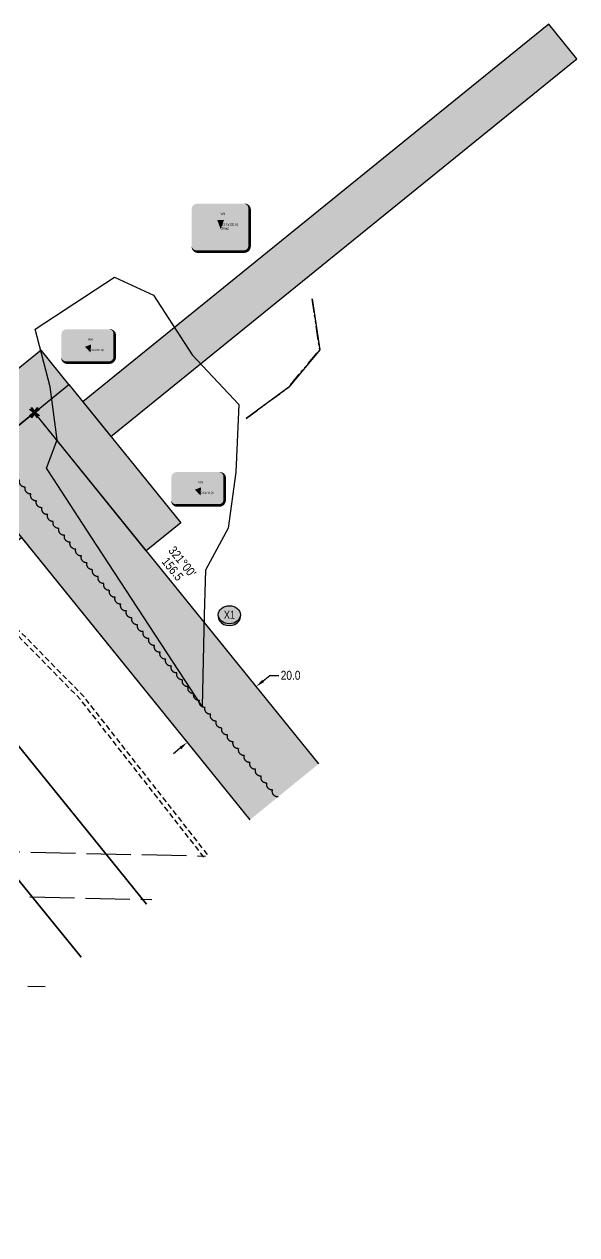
# Model space of a CAD drawing. Extents: x 399452 to 415540, y 6060435 to 6067869.
# Drawn here: x 403231 to 403853, y 6064421 to 6065782 of the extents above; entities that cross this region are included whole.
import ezdxf
from ezdxf.enums import TextEntityAlignment as Align

# ---------------------------------------------------------------- set-up
doc = ezdxf.new("R2018")
doc.units = 0
doc.header["$LTSCALE"] = 5
doc.header["$PDSIZE"] = 0.5
for name, pattern in [('0', [1, 1, 0]), ('foc-TOPO-ephemeral', [6.25, 3.125, -0.625, 0.625, -0.625, 0.625, -0.625]), ('foc-UNSURVEYED', [12.5, 10, -2.5]), ('UG_PIPE', [1.875, 1.25, -0.625])]:
    doc.linetypes.add(name, pattern=pattern)
doc.layers.get('Defpoints').update_dxf_attribs({"color": 9})
for name, color, linetype in [('AS-PIPE-UG', 44, 'UG_PIPE'), ('F-RW', 190, 'Continuous'), ('L-BD1', 253, 'Continuous'), ('L-MON', 1, 'Continuous'), ('L-USEC', 7, 'foc-UNSURVEYED'), ('P-CROSSINGS', 250, 'Continuous'), ('P-PROPOSED', 10, 'Continuous'), ('P-PROPOSED-H', 21, 'Continuous'), ('P-TEMP-BLOCKS', 250, 'Continuous'), ('P-TEMP-H', 41, 'Continuous'), ('P-TEMP_LOG DECK', 46, 'Continuous'), ('P-TEMP_WORKSPACE', 46, 'Continuous'), ('P-TXT', 4, 'Continuous'), ('T-BUSH', 110, '0'), ('T-DRAW', 143, 'foc-TOPO-ephemeral'), ('WETLAND', 143, 'Continuous')]:
    doc.layers.add(name, color=color, linetype=linetype)
doc.styles.add('80CG', font='ARIALN.TTF', dxfattribs={"height": 10})
doc.styles.add('80L', font='ARIALN.TTF', dxfattribs={"height": 10})
doc.styles.add('Crossing', font='ARIALN.TTF', dxfattribs={"height": 10})
doc.styles.add('foc-LtypeFont', font='ARIALN.TTF', dxfattribs={"height": 7.35})
doc.styles.get("Standard").update_dxf_attribs({"font": 'ARIALN.TTF'})
doc.linetypes.add('foc-TOPO-flowdirection-NOLINE', pattern='A,0,[">",foc-LtypeFont,S=0.3,R=0,X=0,Y=-0.945],-20,[">",foc-LtypeFont,S=0.3,R=0,X=0,Y=-0.945],0', length=20)
doc.dimstyles.new('Compass 5 000', dxfattribs={"dimscale": 5, "dimtxt": 9, "dimasz": 2, "dimexe": 0.2, "dimexo": 0.0625, "dimgap": 0.5, "dimtad": 0, "dimtih": 1, "dimtoh": 1, "dimzin": 0, "dimdsep": 46, "dimtxsty": '80CG', "dimcen": 0.1, "dimse1": 1, "dimse2": 1, "dimclrd": 256, "dimclrt": 256, "dimaunit": 1, "dimadec": 4, "dimazin": 0, "dimtfac": 0.06, "dimtofl": 0, "dimtmove": 0, "dimatfit": 1, "dimfxl": 0.2, "dimtolj": 1, "dimtzin": 0, "dimlwd": -1, "dimarcsym": 0})

# ---------------------------------------------------------------- blocks, each defined once
blk = doc.blocks.new('*U131')
at = {"true_color": 0xff8aff}
h = blk.add_hatch(color=211, dxfattribs=at)
edge = h.paths.add_edge_path()
edge.add_line((-24, -19), (24, -19))
edge.add_arc((24, -13), 6, 270, 360)
edge.add_line((30, -13), (30, 12.5))
edge.add_arc((24, 12.5), 6, 0, 90)
edge.add_line((24, 18.5), (-24, 18.5))
edge.add_arc((-24, 12.5), 6, 90, 180)
edge.add_line((-30, 12.5), (-30, -13))
edge.add_arc((-24, -13), 6, 180, 270)
at = {"color": 250, "flags": 128}
blk.add_lwpolyline([(-24, -19, 3, 3, 0), (24, -19, 3, 3, 0.414214), (30, -13, 3, 3, 0), (30, 12.5, 3, 0, 0.414214), (24, 18.5, 0, 0, 0), (-24, 18.5, 0, 0, 0.414214), (-30, 12.5, 0, 0, 0), (-30, -13, 0, 3, 0.414214)], format="xyseb", close=True, dxfattribs=at)
at = {"flags": 128}
blk.add_lwpolyline([(2.9, -7.6, 0, 7.5, 0), (0, 0, 0, 0, 0)], format="xyseb", dxfattribs=at)
at = {"color": 250, "lineweight": 30, "flags": 104}
blk.add_attdef('TEMP_AREA_W1', text='', height=12, dxfattribs=at).set_placement((0, 8.3), align=Align.MIDDLE_CENTER)
blk.add_attdef('ENTER_TEXT', text='', height=9, dxfattribs=at).set_placement((0, -3.6), align=Align.TOP_CENTER)
blk = doc.blocks.new('*U120')
at = {"true_color": 0xff8aff}
h = blk.add_hatch(color=211, dxfattribs=at)
edge = h.paths.add_edge_path()
edge.add_line((-26.5, -35.3), (26.5, -35.3))
edge.add_arc((26.5, -29.3), 6, 270, 360)
edge.add_line((32.5, -29.3), (32.5, 12.5))
edge.add_arc((26.5, 12.5), 6, 0, 90)
edge.add_line((26.5, 18.5), (-26.5, 18.5))
edge.add_arc((-26.5, 12.5), 6, 90, 180)
edge.add_line((-32.5, 12.5), (-32.5, -29.3))
edge.add_arc((-26.5, -29.3), 6, 180, 270)
at = {"color": 250, "flags": 128}
blk.add_lwpolyline([(-26.5, -35.3, 3, 3, 0), (26.5, -35.3, 3, 3, 0.414214), (32.5, -29.3, 3, 3, 0), (32.5, 12.5, 3, 0, 0.414214), (26.5, 18.5, 0, 0, 0), (-26.5, 18.5, 0, 0, 0.414214), (-32.5, 12.5, 0, 0, 0), (-32.5, -29.3, 0, 3, 0.414214)], format="xyseb", close=True, dxfattribs=at)
at = {"flags": 128}
blk.add_lwpolyline([(0, -10.3, 0, 7.5, 0), (0, 0, 0, 0, 0)], format="xyseb", dxfattribs=at)
at = {"color": 250, "lineweight": 30, "flags": 104}
blk.add_attdef('TEMP_AREA_W1', text='', height=12, dxfattribs=at).set_placement((0, 8.3), align=Align.MIDDLE_CENTER)
blk.add_attdef('ENTER_TEXT', text='', height=9, dxfattribs=at).set_placement((0, -3.6), align=Align.TOP_CENTER)
blk = doc.blocks.new('*D137')
at = {"layer": 'Defpoints', "color": 0, "transparency": 16777216}
for p in [(403492.2, 6065037), (403495.5, 6065032.9), (403417.8, 6064970)]:
    blk.add_point(p, dxfattribs=at)
at = {"layer": 'P-TXT', "transparency": 16777216}
for p, q in [((403500, 6065043.3), (403507.7, 6065049.6)), ((403507.7, 6065049.6), (403517.7, 6065049.6)), ((403406.8, 6064967.8), (403399, 6064961.5))]:
    blk.add_line(p, q, dxfattribs=at)
for points in [[(403498.9, 6065044.6), (403501, 6065042), (403492.2, 6065037)], [(403405.7, 6064969.1), (403407.8, 6064966.5), (403414.5, 6064974.1)]]:
    blk.add_solid(points, dxfattribs=at)
at = {"layer": 'P-TXT', "transparency": 16777216, "insert": (403530.9, 6065049.6), "char_height": 10, "attachment_point": 5, "style": '80CG'}
blk.add_mtext('\\A1;20.0', dxfattribs=at)
blk = doc.blocks.new('xing2')
h = blk.add_hatch(color=50)
h.dxf.hatch_style = 1
edge = h.paths.add_edge_path()
edge.add_ellipse((0, 0), major_axis=(-12.5, 0), ratio=0.816297, start_angle=0, end_angle=360)
h = blk.add_hatch(color=250)
h.dxf.hatch_style = 1
edge = h.paths.add_edge_path()
edge.add_ellipse((0, -2), major_axis=(-12.5, 0), ratio=0.816297, start_angle=0, end_angle=180)
edge.add_line((12.5, -2), (12.5, 0))
edge.add_ellipse((0, 0), major_axis=(-12.5, 0), ratio=0.816297, start_angle=0, end_angle=180, ccw=False)
edge.add_line((-12.5, 0), (-12.5, -2))
at = {"color": 250}
blk.add_ellipse((0, 0), major_axis=(-12.5, 0), ratio=0.816297, dxfattribs=at)
blk.add_ellipse((0, -2), major_axis=(-12.5, 0), ratio=0.816297, start_param=0, end_param=3.141593, dxfattribs=at)
at = {"color": 250, "style": 'Crossing'}
blk.add_attdef('CROSSING', text='', height=9, dxfattribs=at).set_placement((0.1, 0), align=Align.MIDDLE_CENTER)
at = {"color": 250, "style": 'Crossing', "flags": 1}
for tag, p in [('OWNER', (0.1, -12.5)), ('DESCRIPTION', (0.1, -25.8)), ('LOCATION', (0.1, -39.3)), ('DWG_REF', (0.1, -52.8))]:
    blk.add_attdef(tag, text='', height=9, dxfattribs=at).set_placement(p, align=Align.MIDDLE_CENTER)
blk = doc.blocks.new('TEMP')
h = blk.add_hatch(color=255)
h.dxf.hatch_style = 1
h.paths.add_polyline_path([(0, 0.25), (-0.67, 1.15), (-0.67, 0.67), (-1.15, 0.67), (-0.25, 0), (-1.15, -0.67), (-0.67, -0.67), (-0.67, -1.15), (0, -0.25), (0.67, -1.15), (0.67, -0.67), (1.15, -0.67), (0.25, 0), (1.15, 0.67), (0.67, 0.67), (0.67, 1.15)])
h.paths.add_polyline_path([(0.57, 0.85), (0.57, 0.57), (0.85, 0.57), (0.08, 0), (0.85, -0.57), (0.57, -0.57), (0.57, -0.85), (0, -0.08), (-0.57, -0.85), (-0.57, -0.57), (-0.85, -0.57), (-0.08, 0), (-0.85, 0.57), (-0.57, 0.57), (-0.57, 0.85), (0, 0.08)], flags=16)
h = blk.add_hatch(color=1)
h.dxf.hatch_style = 1
h.paths.add_polyline_path([(0, 0.08), (-0.57, 0.85), (-0.57, 0.57), (-0.85, 0.57), (-0.08, 0), (-0.85, -0.57), (-0.57, -0.57), (-0.57, -0.85), (0, -0.08), (0.57, -0.85), (0.57, -0.57), (0.85, -0.57), (0.08, 0), (0.85, 0.57), (0.57, 0.57), (0.57, 0.85)])
at = {"color": 1}
for p, q in [((-0.08, 0), (0.08, 0)), ((0, 0.08), (0, -0.08))]:
    blk.add_line(p, q, dxfattribs=at)
at = {"color": 255, "flags": 128}
blk.add_lwpolyline([(-0.25, 0), (-1.15, 0.67), (-0.67, 0.67), (-0.67, 1.15), (0, 0.25), (0.67, 1.15), (0.67, 0.67), (1.15, 0.67), (0.25, 0), (1.15, -0.67), (0.67, -0.67), (0.67, -1.15), (0, -0.25), (-0.67, -1.15), (-0.67, -0.67), (-1.15, -0.67)], close=True, dxfattribs=at)
at = {"color": 1, "flags": 128}
blk.add_lwpolyline([(-0.08, 0), (-0.85, 0.57), (-0.57, 0.57), (-0.57, 0.85), (0, 0.08), (0.57, 0.85), (0.57, 0.57), (0.85, 0.57), (0.08, 0), (0.85, -0.57), (0.57, -0.57), (0.57, -0.85), (0, -0.08), (-0.57, -0.85), (-0.57, -0.57), (-0.85, -0.57)], close=True, dxfattribs=at)

msp = doc.modelspace()

# ---------------------------------------------------------------- hatches: boundary and pattern name
at = {"layer": 'P-PROPOSED-H'}
h = msp.add_hatch(color=256, dxfattribs=at)
h.dxf.hatch_style = 1
h.paths.add_polyline_path([(403484.998, 6064887.072), (403562.544, 6064950.148), (403242.668, 6065345.036), (402507.041, 6064749.166), (402428.887, 6064710.077), (402245.436, 6064540.694), (402173.774, 6064514.425), (402208.181, 6064420.575), (402299.011, 6064453.87), (402486.262, 6064627.009), (402561.495, 6064664.637), (403227.912, 6065204.446)])
at = {"layer": 'P-TEMP-H'}
h = msp.add_hatch(color=256, dxfattribs=at)
h.dxf.hatch_style = 1
h.paths.add_polyline_path([(403821.533, 6065781.767), (403297.234, 6065357.077), (403328.693, 6065318.24), (403852.991, 6065742.93)])
h = msp.add_hatch(color=256, dxfattribs=at)
h.dxf.hatch_style = 1
h.paths.add_polyline_path([(403164.995, 6065282.12), (403242.668, 6065345.036), (403281.504, 6065376.495), (403250.045, 6065415.331), (403133.536, 6065320.957)])
h = msp.add_hatch(color=256, dxfattribs=at)
h.dxf.hatch_style = 1
h.paths.add_polyline_path([(403242.668, 6065345.036), (403281.504, 6065376.495), (403407.341, 6065221.149), (403368.504, 6065189.69)])

# ---------------------------------------------------------------- linework, layer by layer
at = {"layer": 'AS-PIPE-UG', "flags": 128}
for points in [[(403433.407, 6064845.229), (403365.882, 6064931.479), (403294.215, 6065022.774), (403206.747, 6065111.923), (403130.984, 6065211.081), (403018.561, 6065350.394)], [(403437.343, 6064848.31), (403369.816, 6064934.563), (403297.976, 6065026.078), (403210.531, 6065115.203), (403134.916, 6065214.168), (403022.451, 6065353.533)]]:
    msp.add_lwpolyline(points, dxfattribs=at)
at = {"layer": 'F-RW'}
for points in [[(402877.69, 6065636.81), (403484.993, 6064887.068)], [(402761.141, 6065542.404), (403322.87, 6064848.926), (403368.638, 6064792.425)], [(403368.638, 6064792.425), (403322.87, 6064848.926), (402761.141, 6065542.404)], [(402685.949, 6065481.497), (403295.095, 6064732.606)], [(403295.095, 6064732.606), (402685.949, 6065481.497)]]:
    msp.add_lwpolyline(points, dxfattribs=at)
at = {"layer": 'L-USEC'}
for p, q in [((402176.473, 6064874.76), (403435.08, 6064846.469)), ((402175.343, 6064824.477), (403374.894, 6064797.514)), ((402173.084, 6064723.96), (403254.579, 6064699.65))]:
    msp.add_line(p, q, dxfattribs=at)
at = {"layer": 'P-PROPOSED'}
for points in [[(403562.544, 6064950.148), (403242.668, 6065345.036), (402507.041, 6064749.166), (402428.887, 6064710.077), (402245.436, 6064540.694), (402173.774, 6064514.425)], [(402208.181, 6064420.575), (402299.011, 6064453.87), (402486.262, 6064627.009), (402561.495, 6064664.637), (403227.912, 6065204.446), (403484.998, 6064887.072)]]:
    msp.add_lwpolyline(points, dxfattribs=at)
at = {"layer": 'P-TEMP_LOG DECK', "flags": 128}
msp.add_lwpolyline([(403821.533, 6065781.767), (403297.234, 6065357.077), (403328.693, 6065318.24), (403852.991, 6065742.93)], close=True, dxfattribs=at)
at = {"layer": 'P-TEMP_LOG DECK'}
msp.add_lwpolyline([(403242.668, 6065345.036), (403281.504, 6065376.495), (403407.341, 6065221.149), (403368.504, 6065189.69)], close=True, dxfattribs=at)
at = {"layer": 'P-TEMP_WORKSPACE'}
msp.add_lwpolyline([(403164.995, 6065282.12), (403242.668, 6065345.036), (403242.668, 6065345.036), (403281.504, 6065376.495), (403250.045, 6065415.331), (403133.536, 6065320.957)], close=True, dxfattribs=at)
at = {"layer": 'T-BUSH', "flags": 128}
msp.add_lwpolyline([(403516.859, 6064912.996, -0.52056705), (403510.534, 6064920.737, -0.52056705), (403504.21, 6064928.478, -0.52056705), (403497.886, 6064936.218, -0.52056705), (403491.561, 6064943.959, -0.52056705), (403485.237, 6064951.7, -0.52056705), (403478.913, 6064959.441, -0.52056705), (403472.588, 6064967.182, -0.52056705), (403466.264, 6064974.923, -0.52056705), (403459.939, 6064982.663, -0.52056705), (403453.615, 6064990.404, -0.52056705), (403447.291, 6064998.145, -0.52056705), (403440.966, 6065005.886, -0.52056705), (403434.642, 6065013.627, -0.52056705), (403428.318, 6065021.368, -0.52056705), (403421.993, 6065029.108, -0.52056705), (403415.669, 6065036.849, -0.52056705), (403409.345, 6065044.59, -0.52056705), (403403.02, 6065052.331, -0.52056705), (403396.696, 6065060.072, -0.52056705), (403390.372, 6065067.812, -0.52056705), (403384.047, 6065075.553, -0.52056705), (403377.723, 6065083.294, -0.52056705), (403371.399, 6065091.035, -0.52056705), (403365.074, 6065098.776, -0.52056705), (403358.75, 6065106.517, -0.52056705), (403352.426, 6065114.257, -0.52056705), (403346.101, 6065121.998, -0.52056705), (403339.777, 6065129.739, -0.52056705), (403333.452, 6065137.48, -0.52056705), (403327.128, 6065145.221, -0.52056705), (403320.804, 6065152.962, -0.52056705), (403314.479, 6065160.702, -0.52056705), (403308.155, 6065168.443, -0.52056705), (403301.831, 6065176.184, -0.52056705), (403295.506, 6065183.925, -0.52056705), (403289.182, 6065191.666, -0.52056705), (403282.858, 6065199.407, -0.52056705), (403276.533, 6065207.147, -0.52056705), (403270.209, 6065214.888, -0.52056705), (403263.885, 6065222.629, -0.52056705), (403257.56, 6065230.37, -0.52056705), (403251.236, 6065238.111, -0.52056705), (403244.912, 6065245.852, -0.52056705), (403238.587, 6065253.592, -0.52056705), (403232.263, 6065261.333, -0.52056705), (403225.939, 6065269.074, -0.52056705), (403219.614, 6065276.815, -0.52056705), (403213.29, 6065284.556, -0.52056705), (403206.965, 6065292.296, -0.52056705), (403200.641, 6065300.037, -0.52056705), (403194.317, 6065307.778, -0.52056705), (403187.992, 6065315.519, -0.52056705), (403181.668, 6065323.26, -0.52056705), (403175.344, 6065331.001, -0.52056705), (403169.019, 6065338.741, -0.52056705), (403162.695, 6065346.482, -0.52056705), (403156.371, 6065354.223, -0.52056705), (403150.046, 6065361.964, -0.52056705), (403143.722, 6065369.705, -0.52056705), (403137.398, 6065377.446, -0.52056705), (403131.073, 6065385.186, -0.52056705), (403124.749, 6065392.927, -0.52056705), (403118.425, 6065400.668, -0.52056705), (403112.1, 6065408.409, -0.52056705), (403105.776, 6065416.15, -0.52056705), (403099.452, 6065423.891, -0.52056705), (403093.127, 6065431.631, -0.52056705), (403086.803, 6065439.372, -0.52056705), (403077.928, 6065450.235, -0.52056705)], format="xyb", dxfattribs=at)
at = {"layer": 'T-DRAW', "flags": 128}
msp.add_lwpolyline([(403480.901, 6065338.498), (403528.761, 6065373.823), (403563.631, 6065415.743), (403555.206, 6065473.108)], dxfattribs=at)
at = {"layer": 'T-DRAW', "linetype": 'foc-TOPO-flowdirection-NOLINE', "flags": 128}
msp.add_lwpolyline([(403555.206, 6065473.108), (403563.631, 6065415.743), (403528.761, 6065373.823), (403480.901, 6065338.498)], dxfattribs=at)
at = {"layer": 'WETLAND'}
msp.add_lwpolyline([(403431.38, 6065014.472), (403306.537, 6065205.537), (403264.149, 6065270.409), (403256.131, 6065282.68), (403268.304, 6065314.316), (403260.276, 6065373.977), (403243.625, 6065438.951), (403332.828, 6065497.359), (403376.53, 6065477.067), (403420.126, 6065409.941), (403472.747, 6065354.293), (403469.162, 6065278.205), (403460.56, 6065215.259), (403434.964, 6065168.029), (403433.787, 6065117.593), (403431.38, 6065014.472)], close=True, dxfattribs=at)

# ---------------------------------------------------------------- block references
at = {"layer": 'L-MON', "color": 4, "xscale": 4.99794499999997, "yscale": 4.99794499999997, "zscale": 4.99794499999997}
msp.add_blockref('TEMP', (403242.668, 6065345.036), dxfattribs=at)
at = {"layer": 'P-CROSSINGS', "xscale": 0.999589, "yscale": 0.999589, "zscale": 0.999589}
msp.add_blockref('xing2', (403461.99, 6065117.729), dxfattribs=at).add_auto_attribs({'CROSSING': 'X1'})
at = {"layer": 'P-TEMP-BLOCKS'}
ref = msp.add_blockref('*U120', (403452.185, 6065561.458), dxfattribs=at)
lines = msp.add_mtext('W2', dxfattribs={"layer": '0', "color": 250, "insert": (403452.185, 6065569.723), "char_height": 2.5, "attachment_point": 1})
ref.add_attrib('TEMP_AREA_W1', '', (403452.185, 6065569.723), dxfattribs={"flags": 104}).embed_mtext(lines)
lines = msp.add_mtext('(10.0x135.0)\\P(Drag)', dxfattribs={"layer": '0', "color": 250, "insert": (403452.191, 6065557.834), "char_height": 2.5, "attachment_point": 1})
ref.add_attrib('ENTER_TEXT', '', (403452.191, 6065557.834), dxfattribs={"flags": 104}).embed_mtext(lines)
ref = msp.add_blockref('*U131', (403302.883, 6065420.321), dxfattribs=at)
lines = msp.add_mtext('W4', dxfattribs={"layer": '0', "color": 250, "insert": (403302.883, 6065428.586), "char_height": 2.5, "attachment_point": 1})
ref.add_attrib('TEMP_AREA_W1', '', (403302.883, 6065428.586), dxfattribs={"flags": 104}).embed_mtext(lines)
lines = msp.add_mtext('(10.0x30.0)', dxfattribs={"layer": '0', "color": 250, "insert": (403302.889, 6065416.697), "char_height": 2.5, "attachment_point": 1})
ref.add_attrib('ENTER_TEXT', '', (403302.889, 6065416.697), dxfattribs={"flags": 104}).embed_mtext(lines)
ref = msp.add_blockref('*U131', (403426.615, 6065259.675), dxfattribs=at)
lines = msp.add_mtext('W3', dxfattribs={"layer": '0', "color": 250, "insert": (403427.156, 6065268.104), "char_height": 2.5, "attachment_point": 1})
ref.add_attrib('TEMP_AREA_W1', '', (403427.156, 6065268.104), dxfattribs={"flags": 104}).embed_mtext(lines)
lines = msp.add_mtext('(10.0x40.0)', dxfattribs={"layer": '0', "color": 250, "insert": (403426.622, 6065256.051), "char_height": 2.5, "attachment_point": 1})
ref.add_attrib('ENTER_TEXT', '', (403426.622, 6065256.051), dxfattribs={"flags": 104}).embed_mtext(lines)

# ---------------------------------------------------------------- texts
at = {"layer": 'L-BD1'}
msp.add_text("321°00'", height=9.9959, rotation=309.00894, dxfattribs=at).set_placement((403409.124, 6065177.467), align=Align.MIDDLE_CENTER)
at = {"layer": 'L-BD1', "style": '80L'}
msp.add_text('156.5', height=9.9959, rotation=309.00908, dxfattribs=at).set_placement((403398.186, 6065169.133), align=Align.MIDDLE)

# ---------------------------------------------------------------- dimensions: what is measured, and where the dimension line sits
at = {"layer": 'P-TXT'}
dim = msp.add_linear_dim(base=(403492.201, 6065036.986), p1=(403417.81, 6064970.009), p2=(403495.487, 6065032.93), angle=39.00894, text='20.0', dimstyle='Compass 5 000', dxfattribs=at)
dim.commit()
dim.dimension.update_dxf_attribs({"geometry": '*D137', "text_midpoint": (403530.948, 6065049.575), "dimtype": 161})

doc.saveas('drawing.dxf')
